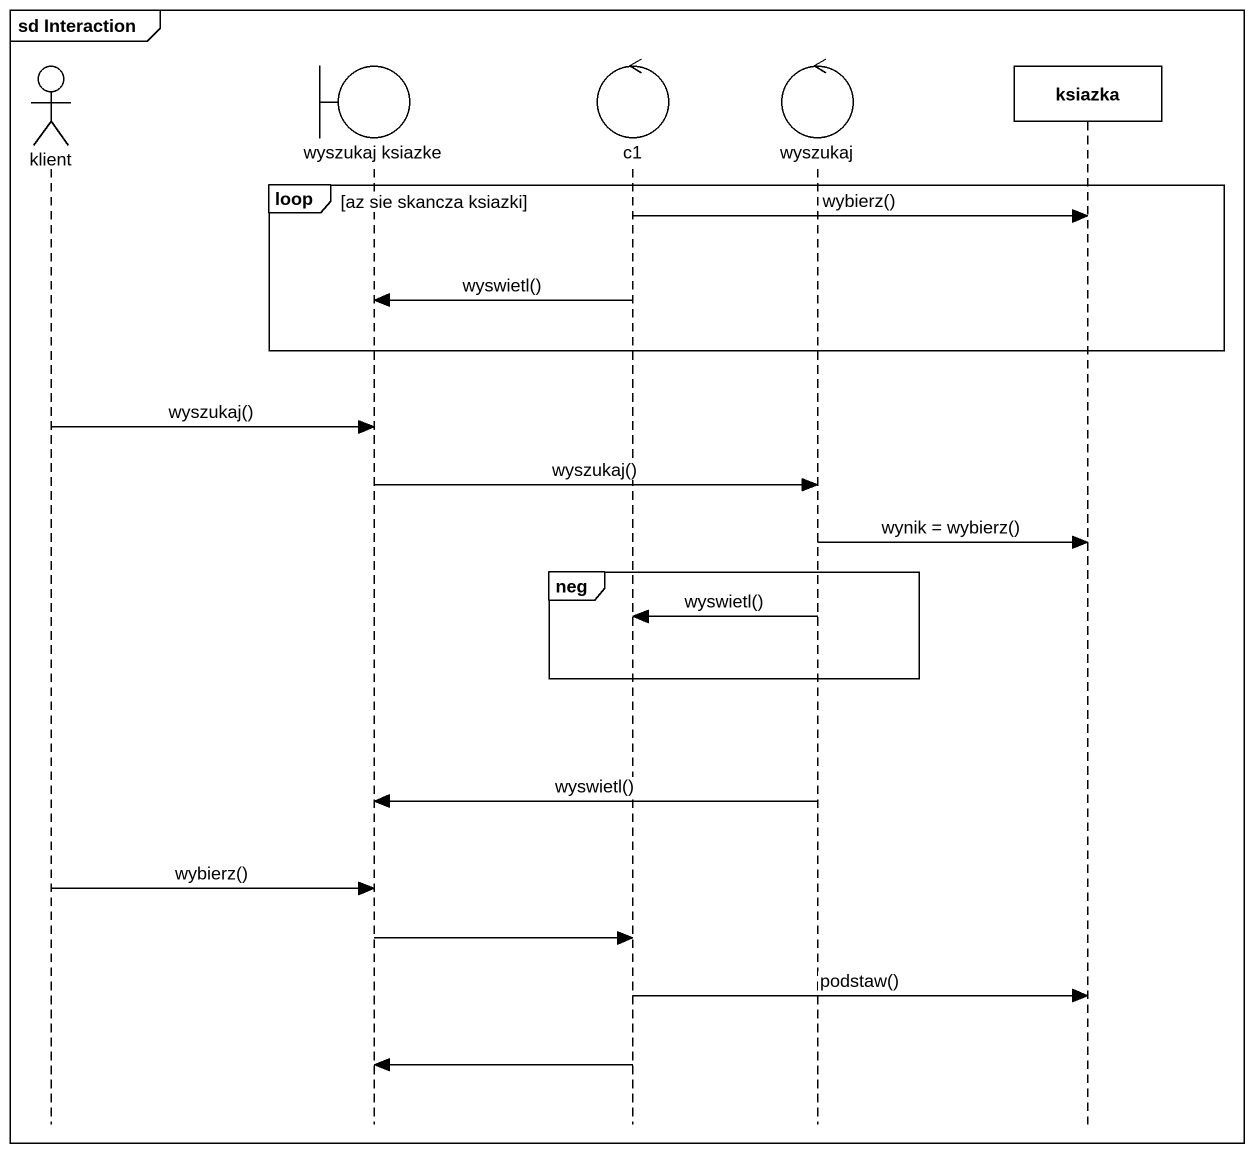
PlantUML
@startuml
mainframe sd Interaction
hide footbox
actor klient
boundary "wyszukaj ksiazke" as wyszukaj_ksiazke
control c1
control wyszukaj
participant ksiazka

loop az sie skancza ksiazki
  c1 -> ksiazka : wybierz()
  c1 -> wyszukaj_ksiazke : wyswietl()
end
klient -> wyszukaj_ksiazke : wyszukaj()
wyszukaj_ksiazke -> wyszukaj : wyszukaj()
wyszukaj -> ksiazka : wynik = wybierz()
group neg
  wyszukaj -> c1 : wyswietl()
end
wyszukaj -> wyszukaj_ksiazke : wyswietl()
klient -> wyszukaj_ksiazke : wybierz()
wyszukaj_ksiazke -> c1
c1 -> ksiazka : podstaw()
c1 -> wyszukaj_ksiazke
@enduml
